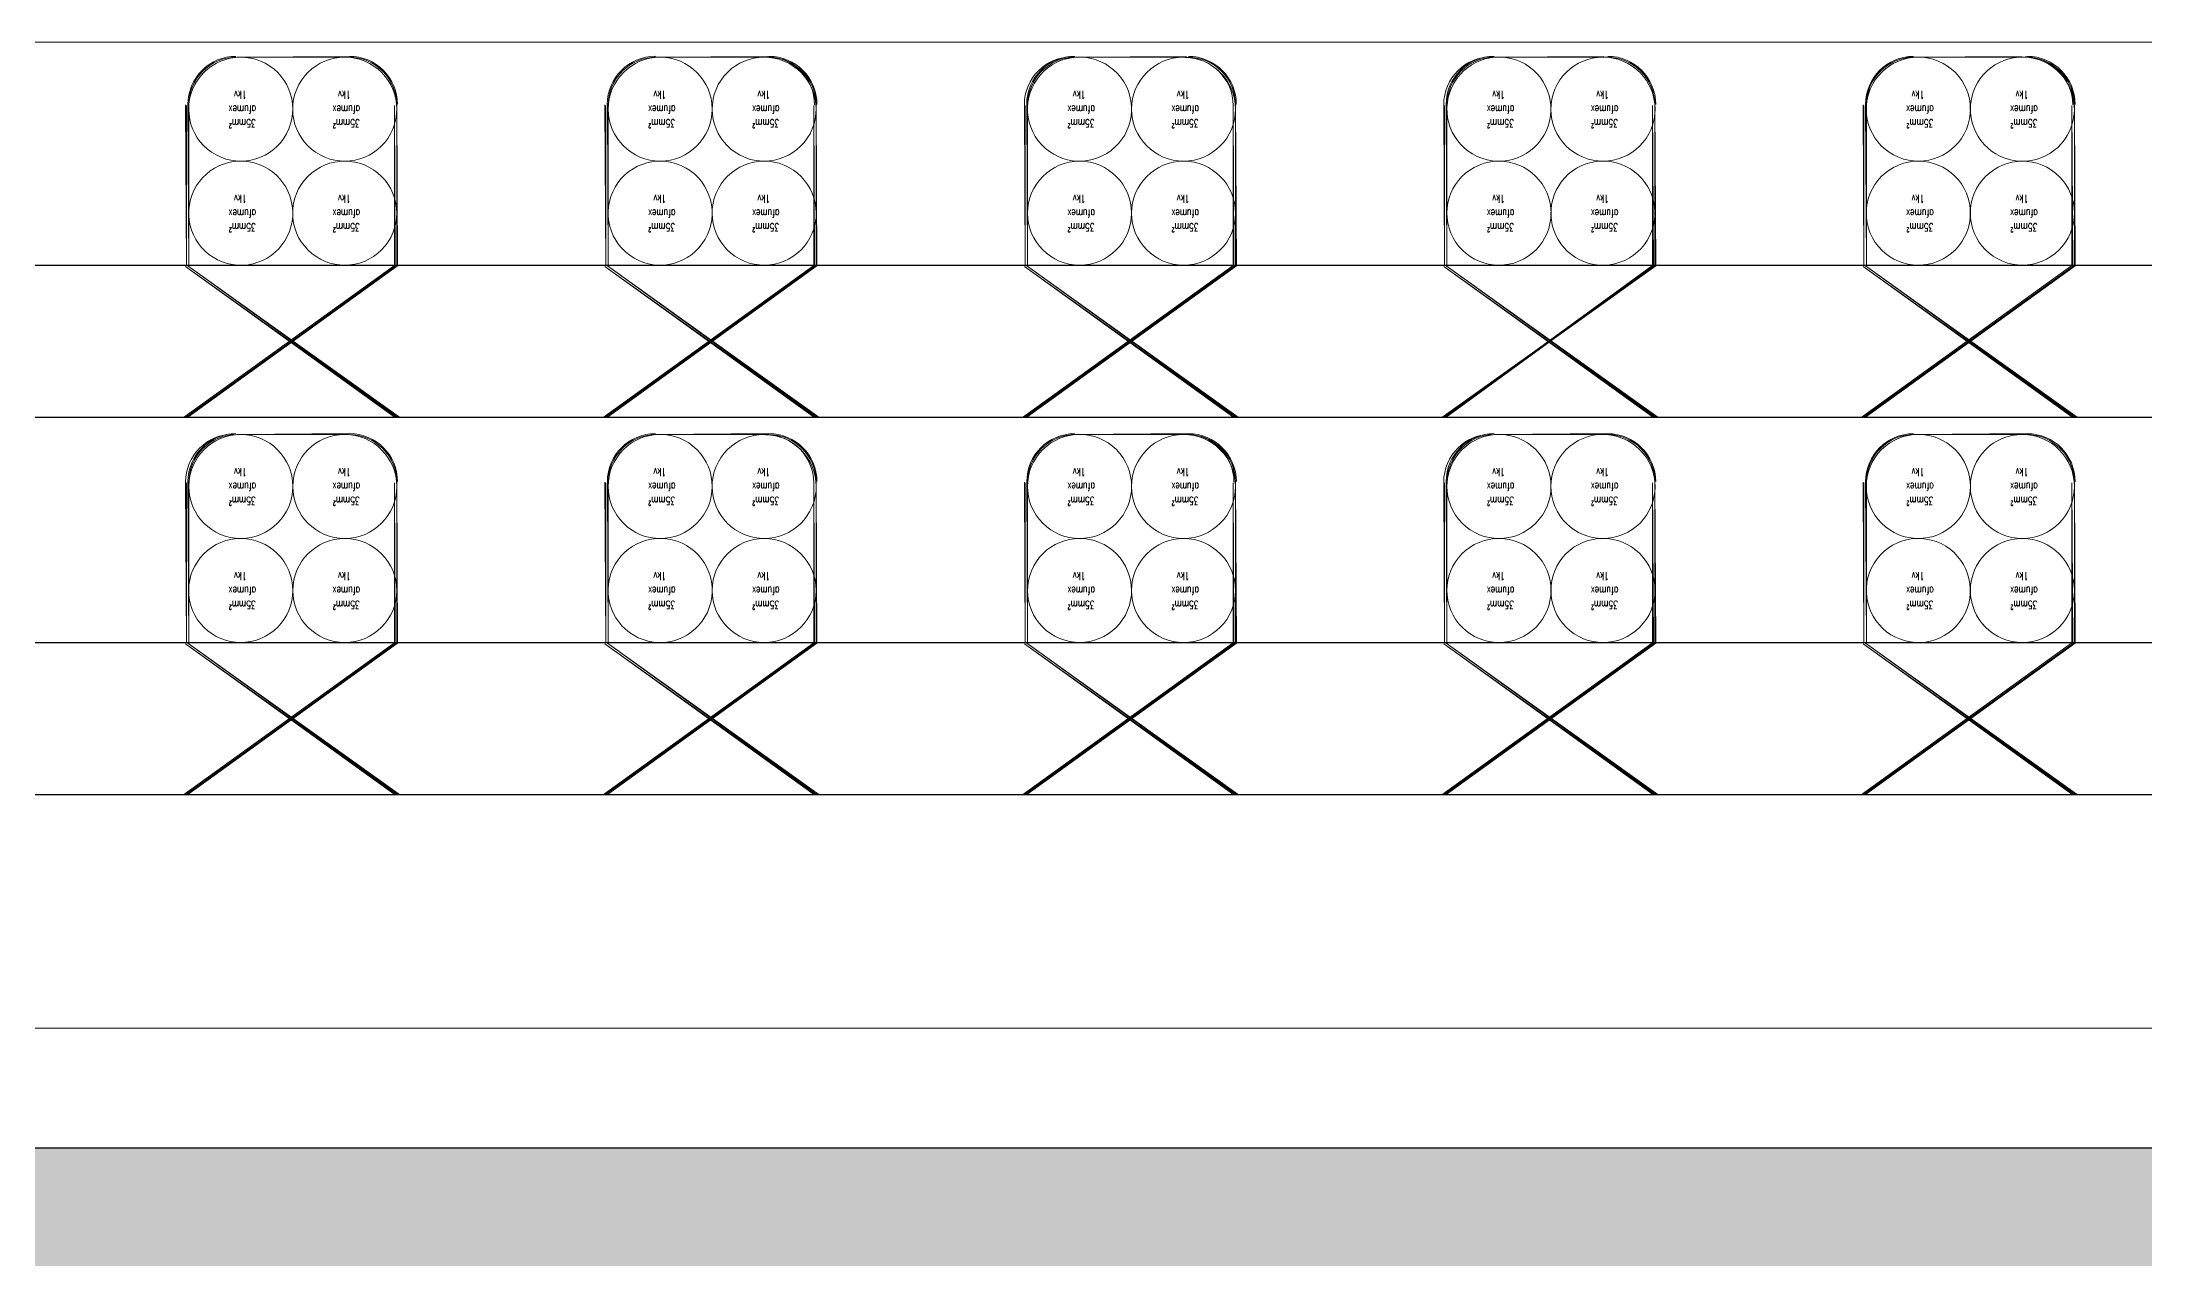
# Model space of a CAD drawing. Extents: x -14.2 to 52.3, y 3.7 to 90.9.
# Drawn here: x 12.2424 to 12.5052, y 17.6048 to 17.7569 of the extents above; entities that cross this region are included whole.
import ezdxf

# ---------------------------------------------------------------- set-up
doc = ezdxf.new("R2010")
doc.units = 0
for name, color, linetype, lineweight in [('limpo_PINI-PSG-PE-0102-LAZ-R00$0$0-1', 7, 'Continuous', 5), ('limpo_PINI-PSG-PE-0102-LAZ-R00$0$A-DETL', 1, 'Continuous', 5), ('limpo_PINI-PSG-PE-0102-LAZ-R00$0$A-DETL-GENF', 1, 'Continuous', 5), ('limpo_PINI-PSG-PE-0102-LAZ-R00$0$A-WALL-FNSH', 1, 'Continuous', 40), ('limpo_PINI-PSG-PE-0102-LAZ-R00$0$PNIN-HID-PL-0009-LAZ-R00_dwg', 8, 'Continuous', 5)]:
    doc.layers.add(name, color=color, linetype=linetype, lineweight=lineweight)
doc.layers.add('limpo_PINI-PSG-PE-0102-LAZ-R00$0$0-8', color=7, linetype='Continuous', lineweight=5, true_color=0x999999)
doc.layers.add('limpo_PINI-PSG-PE-0102-LAZ-R00$0$XR_ARQT', color=7, linetype='Continuous')
doc.layers.add('XR_ARQT', color=7, linetype='Continuous')
doc.styles.add('limpo_PINI-PSG-PE-0102-LAZ-R00$0$RomanS_2', font='romans__.ttf', dxfattribs={"width": 0.7, "height": 0.001})

# ---------------------------------------------------------------- blocks, each defined once
blk = doc.blocks.new('limpo_PINI-PSG-PE-0102-LAZ-R00$0$LAZ GERAL - PNE_dwg-25011385-009 - PRE - PAV_ LAZER - GERAL')
at = {"layer": 'limpo_PINI-PSG-PE-0102-LAZ-R00$0$0-8'}
for p, q in [((-8.78, -7.10145), (-9.8293, -7.10145)), ((-8.78, -7.14861), (-9.8293, -7.14861))]:
    blk.add_line(p, q, dxfattribs=at)
at = {"layer": 'limpo_PINI-PSG-PE-0102-LAZ-R00$0$0-8', "flags": 128}
for points in [[(-9.34634, -7.07535), (-9.36044, -7.07545), (-9.34644, -7.07545)], [(-9.29416, -7.07535), (-9.30826, -7.07545), (-9.29426, -7.07545)], [(-9.24174, -7.07535), (-9.25584, -7.07545), (-9.24184, -7.07545)], [(-9.18956, -7.07535), (-9.20366, -7.07545), (-9.18966, -7.07545)], [(-9.13738, -7.07535), (-9.15148, -7.07545), (-9.13748, -7.07545)], [(-9.36654, -7.12045), (-9.34034, -7.10155), (-9.34044, -7.08145), (-9.34044, -7.10145), (-9.36678, -7.12045)], [(-9.36654, -7.08135), (-9.36644, -7.10145), (-9.36644, -7.08145)], [(-9.31412, -7.12045), (-9.28792, -7.10155), (-9.28802, -7.08145), (-9.28802, -7.10145), (-9.31436, -7.12045)], [(-9.31412, -7.08135), (-9.31402, -7.10145), (-9.31402, -7.08145)], [(-9.2617, -7.12045), (-9.2355, -7.10155), (-9.2356, -7.08145), (-9.2356, -7.10145), (-9.26194, -7.12045)], [(-9.2617, -7.08135), (-9.2616, -7.10145), (-9.2616, -7.08145)], [(-9.20952, -7.12045), (-9.18308, -7.10155), (-9.18318, -7.08145), (-9.18318, -7.10145), (-9.20928, -7.12045)], [(-9.20928, -7.08135), (-9.20918, -7.10145), (-9.20918, -7.08145)], [(-9.15686, -7.12045), (-9.13066, -7.10155), (-9.13076, -7.08145), (-9.13076, -7.10145), (-9.1571, -7.12045)], [(-9.15686, -7.08135), (-9.15676, -7.10145), (-9.15676, -7.08145)], [(-9.8293, -7.10145), (-9.8293, -7.12045), (-8.78, -7.12045)], [(-9.36654, -7.10145), (-9.39276, -7.10145), (-9.39276, -7.10065)], [(-9.34034, -7.12045), (-9.36654, -7.10155), (-9.3401, -7.12045)], [(-9.31412, -7.10145), (-9.34034, -7.10145), (-9.34034, -7.10065)], [(-9.28792, -7.12045), (-9.31412, -7.10155), (-9.28768, -7.12045)], [(-9.2617, -7.10145), (-9.28792, -7.10145), (-9.28792, -7.10065)], [(-9.2355, -7.12045), (-9.2617, -7.10155), (-9.23526, -7.12045)], [(-9.20928, -7.10145), (-9.2355, -7.10145), (-9.2355, -7.10065)], [(-9.18308, -7.12045), (-9.20928, -7.10155), (-9.18284, -7.12045)], [(-9.15686, -7.10145), (-9.18308, -7.10145), (-9.18308, -7.10065)], [(-9.13066, -7.12045), (-9.15686, -7.10155), (-9.13042, -7.12045)], [(-9.34634, -7.12251), (-9.36044, -7.12261), (-9.34644, -7.12261)], [(-9.29392, -7.12251), (-9.30802, -7.12261), (-9.29402, -7.12261)], [(-9.2415, -7.12251), (-9.2556, -7.12261), (-9.2416, -7.12261)], [(-9.18908, -7.12251), (-9.20318, -7.12261), (-9.18918, -7.12261)], [(-9.13666, -7.12251), (-9.15076, -7.12261), (-9.13676, -7.12261)], [(-9.36654, -7.16761), (-9.34034, -7.14871), (-9.34044, -7.12861), (-9.34044, -7.14861), (-9.36678, -7.16761)], [(-9.36654, -7.12851), (-9.36644, -7.14861), (-9.36644, -7.12861)], [(-9.31412, -7.16761), (-9.28792, -7.14871), (-9.28802, -7.12861), (-9.28802, -7.14861), (-9.31436, -7.16761)], [(-9.31412, -7.12851), (-9.31402, -7.14861), (-9.31402, -7.12861)], [(-9.2617, -7.16761), (-9.2355, -7.14871), (-9.2356, -7.12861), (-9.2356, -7.14861), (-9.26194, -7.16761)], [(-9.2617, -7.12851), (-9.2616, -7.14861), (-9.2616, -7.12861)], [(-9.20928, -7.16761), (-9.18308, -7.14871), (-9.18318, -7.12861), (-9.18318, -7.14861), (-9.20952, -7.16761)], [(-9.20928, -7.12851), (-9.20918, -7.14861), (-9.20918, -7.12861)], [(-9.15686, -7.16761), (-9.13066, -7.14871), (-9.13076, -7.12861), (-9.13076, -7.14861), (-9.1571, -7.16761)], [(-9.15686, -7.12851), (-9.15676, -7.14861), (-9.15676, -7.12861)], [(-9.8293, -7.14861), (-9.8293, -7.16761), (-8.78, -7.16761)], [(-9.36654, -7.14861), (-9.39276, -7.14861), (-9.39276, -7.14781)], [(-9.34034, -7.16761), (-9.36654, -7.14871), (-9.3401, -7.16761)], [(-9.31412, -7.14861), (-9.34034, -7.14861), (-9.34034, -7.14781)], [(-9.28792, -7.16761), (-9.31412, -7.14871), (-9.28768, -7.16761)], [(-9.2617, -7.14861), (-9.28792, -7.14861), (-9.28792, -7.14781)], [(-9.2355, -7.16761), (-9.2617, -7.14871), (-9.23526, -7.16761)], [(-9.20928, -7.14861), (-9.2355, -7.14861), (-9.2355, -7.14781)], [(-9.18308, -7.16761), (-9.20928, -7.14871), (-9.18284, -7.16761)], [(-9.15686, -7.14861), (-9.18308, -7.14861), (-9.18308, -7.14781)], [(-9.13066, -7.16761), (-9.15686, -7.14871), (-9.13042, -7.16761)]]:
    blk.add_lwpolyline(points, dxfattribs=at)
at = {"layer": 'limpo_PINI-PSG-PE-0102-LAZ-R00$0$0-8'}
for centre in [(-9.2421, -7.08195), (-9.34694, -7.12911), (-9.13726, -7.12911), (-9.13726, -7.14211)]:
    blk.add_circle(centre, 0.0065, dxfattribs=at)
for centre, start, end in [((-9.29392, -7.08135), 0, 90), ((-9.2557, -7.08135), 90, 180), ((-9.2416, -7.08145), 0, 90), ((-9.20328, -7.08135), 90, 180), ((-9.13666, -7.08135), 0, 90), ((-9.36054, -7.12851), 90, 180), ((-9.29402, -7.12861), 0, 90), ((-9.2415, -7.12851), 0, 90), ((-9.20328, -7.12851), 90, 180)]:
    blk.add_arc(centre, 0.006, start, end, dxfattribs=at)
for centre, major_axis, ratio in [((-9.35994, -7.08195), (0.00307, 0.00573), 0.999999), ((-9.34694, -7.08195), (0.00249, 0.00601), 1), ((-9.30752, -7.08195), (0.0065, 0), 1), ((-9.29452, -7.08195), (0.00307, 0.00573), 0.999999), ((-9.2551, -7.08195), (-0.00342, 0.00553), 1), ((-9.20268, -7.08195), (-0.00633, 0.00149), 1), ((-9.18968, -7.08195), (0.00249, 0.00601), 1), ((-9.15026, -7.08195), (-0.00601, 0.00249), 1), ((-9.13726, -7.08195), (-0.00633, 0.00149), 1), ((-9.35994, -7.09495), (-0.00642, 0.00104), 0.999999), ((-9.34694, -7.09495), (0.0046, 0.0046), 1), ((-9.30752, -7.09495), (0.0038, 0.00527), 0.999999), ((-9.29452, -7.09495), (0.00249, 0.00601), 0.999999), ((-9.2551, -7.09495), (0.0065, 0), 1), ((-9.2421, -7.09495), (0.0065, 0), 1), ((-9.20268, -7.09495), (-0.00249, 0.00601), 1), ((-9.18968, -7.09495), (0.00633, 0.00149), 1), ((-9.15026, -7.09495), (-0.00249, 0.00601), 1), ((-9.13726, -7.09495), (0.00307, 0.00573), 0.999999), ((-9.35994, -7.12911), (0, 0.0065), 1), ((-9.30752, -7.12911), (0.0046, 0.0046), 1), ((-9.29452, -7.12911), (0.00249, 0.00601), 0.999999), ((-9.2551, -7.12911), (0.0046, 0.0046), 1), ((-9.2421, -7.12911), (0, 0.0065), 1), ((-9.20268, -7.12911), (0.0046, 0.0046), 1), ((-9.18968, -7.12911), (0.00601, 0.00249), 1), ((-9.15026, -7.12911), (0.0046, 0.0046), 1), ((-9.35994, -7.14211), (-0.00249, 0.00601), 1), ((-9.34694, -7.14211), (0, 0.0065), 1), ((-9.30752, -7.14211), (0.00149, 0.00633), 1), ((-9.29452, -7.14211), (0.0065, 0), 1), ((-9.2551, -7.14211), (0.00307, 0.00573), 0.999999), ((-9.2421, -7.14211), (0, 0.0065), 1), ((-9.20268, -7.14211), (-0.00249, 0.00601), 1), ((-9.18968, -7.14211), (0.0046, 0.0046), 0.999999), ((-9.15026, -7.14211), (-0.00553, 0.00342), 1)]:
    blk.add_ellipse(centre, major_axis=major_axis, ratio=ratio, dxfattribs=at)
for centre, major_axis, ratio, start_param, end_param in [((-9.36054, -7.08135), (0.006, 0), 1, 1.570796, 3.141593), ((-9.36044, -7.08145), (0.00424, 0.00424), 1, 0.785397, 2.356193), ((-9.34644, -7.08145), (0.006, 0), 1, 0, 1.570796), ((-9.34634, -7.08135), (-0.0023, 0.00554), 0.999999, 4.319691, 5.890488), ((-9.30812, -7.08135), (-0.00351, 0.00487), 0.999999, 5.658666, 7.229462), ((-9.30802, -7.08145), (0.006, 0), 0.999999, 1.570796, 3.141593), ((-9.29402, -7.08145), (0.00424, 0.00424), 1, 5.497781, 7.068577), ((-9.2556, -7.08145), (-0.00424, 0.00424), 1, 5.49779, 7.068586), ((-9.2415, -7.08135), (0.00424, 0.00424), 1, 5.49779, 7.068587), ((-9.20318, -7.08145), (0.006, 0), 1, 1.570796, 3.141593), ((-9.18918, -7.08145), (-0.00315, 0.0051), 1, 4.158813, 5.72961), ((-9.18908, -7.08135), (0, 0.006), 1, 4.712389, 6.283185), ((-9.15086, -7.08135), (-0.00315, 0.0051), 1, 5.729609, 7.300405), ((-9.15076, -7.08145), (0.006, 0), 1, 1.570796, 3.141593), ((-9.13676, -7.08145), (-0.00424, 0.00424), 1, 3.926992, 5.497789), ((-9.36044, -7.12861), (0.00424, 0.00424), 0.999999, 0.785398, 2.356195), ((-9.34644, -7.12861), (0.00592, 0.00096), 0.999999, 6.122311, 7.693108), ((-9.34634, -7.12851), (0.00554, 0.0023), 1, 5.890485, 7.461281), ((-9.30812, -7.12851), (0.00424, 0.00424), 1, 0.785395, 2.356191), ((-9.30802, -7.12861), (0.006, 0), 0.999999, 1.570796, 3.141593), ((-9.29392, -7.12851), (0.006, 0), 1, 0, 1.570796), ((-9.2557, -7.12851), (0.0051, 0.00315), 1, 1.017221, 2.588017), ((-9.2556, -7.12861), (0.00554, 0.0023), 1, 1.178097, 2.748894), ((-9.2416, -7.12861), (0.00424, 0.00424), 1, 5.497786, 7.068582), ((-9.20318, -7.12861), (0.00529, 0.00283), 0.999999, 1.079398, 2.650194), ((-9.18918, -7.12861), (0.00487, 0.00351), 0.999999, 5.658663, 7.22946), ((-9.18908, -7.12851), (0.00315, 0.0051), 1, 5.265965, 6.836761), ((-9.15086, -7.12851), (0.00315, 0.0051), 1, 0.553574, 2.12437), ((-9.15076, -7.12861), (0, 0.006), 1, 0, 1.570796), ((-9.13676, -7.12861), (-0.00424, 0.00424), 1, 3.926994, 5.49779), ((-9.13666, -7.12851), (-0.00315, 0.0051), 1, 4.158815, 5.729611)]:
    blk.add_ellipse(centre, major_axis=major_axis, ratio=ratio, start_param=start_param, end_param=end_param, dxfattribs=at)
at = {"layer": 'limpo_PINI-PSG-PE-0102-LAZ-R00$0$0-1', "char_height": 0.001, "attachment_point": 1, "rotation": 180, "line_spacing_factor": 0.983083, "style": 'limpo_PINI-PSG-PE-0102-LAZ-R00$0$RomanS_2'}
for s, insert, width in [('1kv', (-9.35919, -7.08068), 0.0021333), ('1kv', (-9.34619, -7.08068), 0.0021333), ('1kv', (-9.30677, -7.08068), 0.0021333), ('1kv', (-9.29377, -7.08068), 0.0021333), ('1kv', (-9.25435, -7.08068), 0.0021333), ('1kv', (-9.24135, -7.08068), 0.0021333), ('1kv', (-9.20193, -7.08068), 0.0021333), ('1kv', (-9.18893, -7.08068), 0.0021333), ('1kv', (-9.14951, -7.08068), 0.0021333), ('1kv', (-9.13651, -7.08068), 0.0021333), ('afumex', (-9.35801, -7.0825), 0.0045957), ('35mm²', (-9.35806, -7.08422), 0.0044251), ('afumex', (-9.34501, -7.0825), 0.0045957), ('35mm²', (-9.34506, -7.08422), 0.0044251), ('afumex', (-9.30559, -7.0825), 0.0045957), ('35mm²', (-9.30564, -7.08422), 0.0044251), ('afumex', (-9.29259, -7.0825), 0.0045957), ('35mm²', (-9.29264, -7.08422), 0.0044251), ('afumex', (-9.25317, -7.0825), 0.0045957), ('35mm²', (-9.25322, -7.08422), 0.0044251), ('afumex', (-9.24017, -7.0825), 0.0045957), ('35mm²', (-9.24022, -7.08422), 0.0044251), ('afumex', (-9.20075, -7.0825), 0.0045957), ('35mm²', (-9.2008, -7.08422), 0.0044251), ('afumex', (-9.18775, -7.0825), 0.0045957), ('35mm²', (-9.1878, -7.08422), 0.0044251), ('afumex', (-9.14833, -7.0825), 0.0045957), ('35mm²', (-9.14838, -7.08422), 0.0044251), ('afumex', (-9.13533, -7.0825), 0.0045957), ('35mm²', (-9.13538, -7.08422), 0.0044251), ('1kv', (-9.35919, -7.09368), 0.0021333), ('1kv', (-9.34619, -7.09368), 0.0021333), ('1kv', (-9.30677, -7.09368), 0.0021333), ('1kv', (-9.29377, -7.09368), 0.0021333), ('1kv', (-9.25435, -7.09368), 0.0021333), ('1kv', (-9.24135, -7.09368), 0.0021333), ('1kv', (-9.20193, -7.09368), 0.0021333), ('1kv', (-9.18893, -7.09368), 0.0021333), ('1kv', (-9.14951, -7.09368), 0.0021333), ('1kv', (-9.13651, -7.09368), 0.0021333), ('afumex', (-9.35801, -7.0955), 0.0045957), ('35mm²', (-9.35806, -7.09722), 0.0044251), ('afumex', (-9.34501, -7.0955), 0.0045957), ('35mm²', (-9.34506, -7.09722), 0.0044251), ('afumex', (-9.30559, -7.0955), 0.0045957), ('35mm²', (-9.30564, -7.09722), 0.0044251), ('afumex', (-9.29259, -7.0955), 0.0045957), ('35mm²', (-9.29264, -7.09722), 0.0044251), ('afumex', (-9.25317, -7.0955), 0.0045957), ('35mm²', (-9.25322, -7.09722), 0.0044251), ('afumex', (-9.24017, -7.0955), 0.0045957), ('35mm²', (-9.24022, -7.09722), 0.0044251), ('afumex', (-9.20075, -7.0955), 0.0045957), ('35mm²', (-9.2008, -7.09722), 0.0044251), ('afumex', (-9.18775, -7.0955), 0.0045957), ('35mm²', (-9.1878, -7.09722), 0.0044251), ('afumex', (-9.14833, -7.0955), 0.0045957), ('35mm²', (-9.14838, -7.09722), 0.0044251), ('afumex', (-9.13533, -7.0955), 0.0045957), ('35mm²', (-9.13538, -7.09722), 0.0044251), ('1kv', (-9.35919, -7.12784), 0.0021333), ('1kv', (-9.34619, -7.12784), 0.0021333), ('1kv', (-9.30677, -7.12784), 0.0021333), ('1kv', (-9.29377, -7.12784), 0.0021333), ('1kv', (-9.25435, -7.12784), 0.0021333), ('1kv', (-9.24135, -7.12784), 0.0021333), ('1kv', (-9.20193, -7.12784), 0.0021333), ('1kv', (-9.18893, -7.12784), 0.0021333), ('1kv', (-9.14951, -7.12784), 0.0021333), ('1kv', (-9.13651, -7.12784), 0.0021333), ('afumex', (-9.35801, -7.12966), 0.0045957), ('35mm²', (-9.35806, -7.13139), 0.0044251), ('afumex', (-9.34501, -7.12966), 0.0045957), ('35mm²', (-9.34506, -7.13139), 0.0044251), ('afumex', (-9.30559, -7.12966), 0.0045957), ('35mm²', (-9.30564, -7.13139), 0.0044251), ('afumex', (-9.29259, -7.12966), 0.0045957), ('35mm²', (-9.29264, -7.13139), 0.0044251), ('afumex', (-9.25317, -7.12966), 0.0045957), ('35mm²', (-9.25322, -7.13139), 0.0044251), ('afumex', (-9.24017, -7.12966), 0.0045957), ('35mm²', (-9.24022, -7.13139), 0.0044251), ('afumex', (-9.20075, -7.12966), 0.0045957), ('35mm²', (-9.2008, -7.13139), 0.0044251), ('afumex', (-9.18775, -7.12966), 0.0045957), ('35mm²', (-9.1878, -7.13139), 0.0044251), ('afumex', (-9.14833, -7.12966), 0.0045957), ('35mm²', (-9.14838, -7.13139), 0.0044251), ('afumex', (-9.13533, -7.12966), 0.0045957), ('35mm²', (-9.13538, -7.13139), 0.0044251), ('1kv', (-9.35919, -7.14084), 0.0021333), ('1kv', (-9.34619, -7.14084), 0.0021333), ('1kv', (-9.30677, -7.14084), 0.0021333), ('1kv', (-9.29377, -7.14084), 0.0021333), ('1kv', (-9.25435, -7.14084), 0.0021333), ('1kv', (-9.24135, -7.14084), 0.0021333), ('1kv', (-9.20193, -7.14084), 0.0021333), ('1kv', (-9.18893, -7.14084), 0.0021333), ('1kv', (-9.14951, -7.14084), 0.0021333), ('1kv', (-9.13651, -7.14084), 0.0021333), ('afumex', (-9.35801, -7.14266), 0.0045957), ('35mm²', (-9.35806, -7.14439), 0.0044251), ('afumex', (-9.34501, -7.14266), 0.0045957), ('35mm²', (-9.34506, -7.14439), 0.0044251), ('afumex', (-9.30559, -7.14266), 0.0045957), ('35mm²', (-9.30564, -7.14439), 0.0044251), ('afumex', (-9.29259, -7.14266), 0.0045957), ('35mm²', (-9.29264, -7.14439), 0.0044251), ('afumex', (-9.25317, -7.14266), 0.0045957), ('35mm²', (-9.25322, -7.14439), 0.0044251), ('afumex', (-9.24017, -7.14266), 0.0045957), ('35mm²', (-9.24022, -7.14439), 0.0044251), ('afumex', (-9.20075, -7.14266), 0.0045957), ('35mm²', (-9.2008, -7.14439), 0.0044251), ('afumex', (-9.18775, -7.14266), 0.0045957), ('35mm²', (-9.1878, -7.14439), 0.0044251), ('afumex', (-9.14833, -7.14266), 0.0045957), ('35mm²', (-9.14838, -7.14439), 0.0044251), ('afumex', (-9.13533, -7.14266), 0.0045957), ('35mm²', (-9.13538, -7.14439), 0.0044251)]:
    blk.add_mtext(s, dxfattribs=dict(at, insert=insert, width=width))
blk = doc.blocks.new('limpo_PINI-PSG-PE-0102-LAZ-R00$0$PNIN-HID-PL-0009-LAZ-R00_dwg-3604853-5PPE_008_LAZER__P_A_0_09_')
at = {"color": 9, "lineweight": 5}
for p, q in [((21430.24, 11982.55), (22479.55, 11982.55)), ((21913.2, 11980.72), (21899.1, 11980.62)), ((21965.38, 11980.72), (21951.28, 11980.62)), ((22017.8, 11980.72), (22003.7, 11980.62)), ((22069.98, 11980.72), (22055.88, 11980.62)), ((22122.17, 11980.72), (22108.07, 11980.62)), ((22479.54, 11954.62), (21430.24, 11954.62)), ((21430.24, 11935.62), (22479.54, 11935.62)), ((21913.2, 11933.56), (21899.1, 11933.46)), ((21965.62, 11933.56), (21951.52, 11933.46)), ((22018.04, 11933.56), (22003.94, 11933.46)), ((22070.46, 11933.56), (22056.36, 11933.46)), ((22122.88, 11933.56), (22108.78, 11933.46)), ((22479.54, 11907.46), (21430.24, 11907.46)), ((21430.24, 11888.46), (22479.54, 11888.46))]:
    blk.add_line(p, q, dxfattribs=at)
at = {"color": 9, "lineweight": 5, "flags": 128}
for points in [[(21893, 11935.62), (21919.2, 11954.52), (21919.1, 11974.62), (21919.1, 11954.62), (21892.76, 11935.62)], [(21893, 11974.72), (21893.1, 11954.62), (21893.1, 11974.62)], [(21945.42, 11935.62), (21971.62, 11954.52), (21971.52, 11974.62), (21971.52, 11954.62), (21945.18, 11935.62)], [(21945.42, 11974.72), (21945.52, 11954.62), (21945.52, 11974.62)], [(21997.84, 11935.62), (22024.04, 11954.52), (22023.94, 11974.62), (22023.94, 11954.62), (21997.6, 11935.62)], [(21997.84, 11974.72), (21997.94, 11954.62), (21997.94, 11974.62)], [(22050.02, 11935.62), (22076.46, 11954.52), (22076.36, 11974.62), (22076.36, 11954.62), (22050.26, 11935.62)], [(22050.26, 11974.72), (22050.36, 11954.62), (22050.36, 11974.62)], [(22102.68, 11935.62), (22128.88, 11954.52), (22128.78, 11974.62), (22128.78, 11954.62), (22102.44, 11935.62)], [(22102.68, 11974.72), (22102.78, 11954.62), (22102.78, 11974.62)], [(21919.2, 11935.62), (21893, 11954.52), (21919.44, 11935.62)], [(21971.62, 11935.62), (21945.42, 11954.52), (21971.86, 11935.62)], [(22024.04, 11935.62), (21997.84, 11954.52), (22024.28, 11935.62)], [(22076.46, 11935.62), (22050.26, 11954.52), (22076.7, 11935.62)], [(22128.88, 11935.62), (22102.68, 11954.52), (22129.12, 11935.62)], [(21893, 11927.56), (21893.1, 11907.46), (21893.1, 11927.46)], [(21945.42, 11927.56), (21945.52, 11907.46), (21945.52, 11927.46)], [(21997.84, 11927.56), (21997.94, 11907.46), (21997.94, 11927.46)], [(22050.26, 11927.56), (22050.36, 11907.46), (22050.36, 11927.46)], [(22102.68, 11927.56), (22102.78, 11907.46), (22102.78, 11927.46)], [(21893, 11888.46), (21919.2, 11907.36), (21919.1, 11927.46), (21919.1, 11907.46), (21892.76, 11888.46)], [(21945.42, 11888.46), (21971.62, 11907.36), (21971.52, 11927.46), (21971.52, 11907.46), (21945.18, 11888.46)], [(21997.84, 11888.46), (22024.04, 11907.36), (22023.94, 11927.46), (22023.94, 11907.46), (21997.6, 11888.46)], [(22050.26, 11888.46), (22076.46, 11907.36), (22076.36, 11927.46), (22076.36, 11907.46), (22050.02, 11888.46)], [(22102.68, 11888.46), (22128.88, 11907.36), (22128.78, 11927.46), (22128.78, 11907.46), (22102.44, 11888.46)], [(21919.2, 11888.46), (21893, 11907.36), (21919.44, 11888.46)], [(21971.62, 11888.46), (21945.42, 11907.36), (21971.86, 11888.46)], [(22024.04, 11888.46), (21997.84, 11907.36), (22024.28, 11888.46)], [(22076.46, 11888.46), (22050.26, 11907.36), (22076.7, 11888.46)], [(22128.88, 11888.46), (22102.68, 11907.36), (22129.12, 11888.46)]]:
    blk.add_lwpolyline(points, dxfattribs=at)
at = {"color": 9, "lineweight": 5}
for centre, start, end in [((21965.62, 11974.72), 0, 90), ((22003.84, 11974.72), 90, 180), ((22017.94, 11974.62), 0, 90), ((22056.26, 11974.72), 90, 180), ((22122.88, 11974.72), 0, 90), ((21899, 11927.56), 90, 180), ((21965.52, 11927.46), 0, 90), ((22018.04, 11927.56), 0, 90), ((22056.26, 11927.56), 90, 180)]:
    blk.add_arc(centre, 6, start, end, dxfattribs=at)
blk = doc.blocks.new('limpo_PINI-PSG-PE-0102-LAZ-R00$0$A$C745163c0')
at = {"layer": 'limpo_PINI-PSG-PE-0102-LAZ-R00$0$A-DETL-GENF'}
blk.add_hatch(color=252, dxfattribs=at).paths.add_polyline_path([(-1214.79, -4240.4), (-735, -4240.4), (-735, -1740.4), (-1235, -1740.4), (-1235, -3990.4), (-4500, -3990.4), (-4500, -1240.4), (-5000, -1240.4), (-5000, -3990.4), (-7375.94, -3990.4), (-7543.99, -3977.28), (-7694.43, -3929.95), (-7830.04, -3850.93), (-7943.57, -3743.26), (-8030.34, -3617.52), (-8089.49, -3469.46), (-8114.53, -3320.4), (-8875.57, 3522.44), (-8899.92, 3763.3), (-8904.08, 3840.96), (-8900.89, 3918.66), (-8864.78, 4126.97), (-8758.37, 4309.66), (-8594.99, 4443.84), (-8223.71, 4625.32), (-7834.73, 4764.89), (-7573, 4836.94), (-7300, 4908.38), (-6554.43, 5083.1), (-6069.83, 5185.35), (-3680, 5695.85), (-3680, 4815), (-5930, 4815), (-5930, 2215), (-3480, 2215), (-3480, 2515), (-5680, 2515), (-5680, 4515), (-3480, 4515), (-3480, 5994.22), (-6362.3, 5379.1), (-6612.93, 5326.16), (-7360.18, 5151.05), (-7643.43, 5076.93), (-7910.04, 4999.66), (-8035.63, 4959.8), (-8155.83, 4918.91), (-8270.06, 4877), (-8378.05, 4833.93), (-8429.06, 4812.16), (-8561.24, 4746.24), (-8692.23, 4677.98), (-8956.09, 4462.14), (-9117.28, 4161.76), (-9151.27, 3822.57), (-9122.61, 3481.55), (-8362.53, -3350.9), (-8324.78, -3555.68), (-8246, -3744.15), (-8128.71, -3913.17), (-7977.76, -4052.38), (-7796.28, -4158.24), (-7597.49, -4221.55), (-7388.98, -4240.4), (-2219.61, -4240.4)])
at = {"layer": 'limpo_PINI-PSG-PE-0102-LAZ-R00$0$A-DETL', "color": 1, "lineweight": 30}
blk.add_line((-1235, -3990.4), (-4500, -3990.4), dxfattribs=at)
at = {"layer": 'limpo_PINI-PSG-PE-0102-LAZ-R00$0$A-WALL-FNSH', "lineweight": 5}
blk.add_line((-1250, -3975.4), (-2325.02, -3975.4), dxfattribs=at)
at = {"layer": 'limpo_PINI-PSG-PE-0102-LAZ-R00$0$PNIN-HID-PL-0009-LAZ-R00_dwg', "color": 9}
blk.add_blockref('limpo_PINI-PSG-PE-0102-LAZ-R00$0$PNIN-HID-PL-0009-LAZ-R00_dwg-3604853-5PPE_008_LAZER__P_A_0_09_', (-23714.89, -15834.72), dxfattribs=at)
blk = doc.blocks.new('limpo_PINI-PSG-PE-0102-LAZ-R00')
at = {"layer": 'limpo_PINI-PSG-PE-0102-LAZ-R00$0$XR_ARQT', "xscale": 0.001000000000038553, "yscale": 0.001000000000038553, "zscale": 0.001000000000038553}
blk.add_blockref('limpo_PINI-PSG-PE-0102-LAZ-R00$0$A$C745163c0', (14.12396, 21.59203), dxfattribs=at)
at = {"layer": 'limpo_PINI-PSG-PE-0102-LAZ-R00$0$XR_ARQT'}
blk.add_blockref('limpo_PINI-PSG-PE-0102-LAZ-R00$0$LAZ GERAL - PNE_dwg-25011385-009 - PRE - PAV_ LAZER - GERAL', (21.66891, 24.81343), dxfattribs=at)

msp = doc.modelspace()

# ---------------------------------------------------------------- block references
at = {"layer": 'XR_ARQT'}
msp.add_blockref('limpo_PINI-PSG-PE-0102-LAZ-R00', (-0.04177, 0.01702), dxfattribs=at)

doc.saveas('drawing.dxf')
